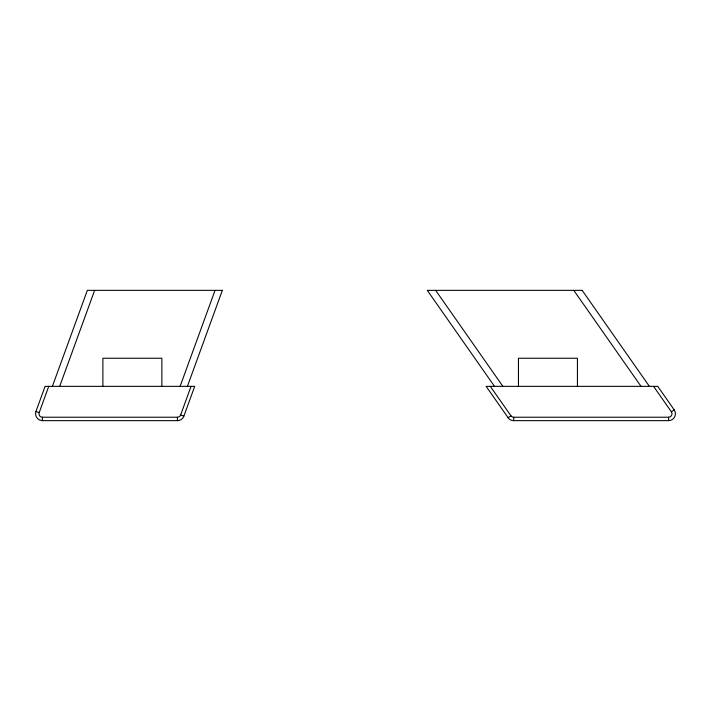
<?xml version="1.0" encoding="UTF-8"?>
<svg xmlns="http://www.w3.org/2000/svg" width="711" height="711" viewBox="0 0 711 711"><rect width="100%" height="100%" fill="white"/><g stroke="black" fill="none" stroke-linecap="round" stroke-linejoin="round"><path stroke-width="1.07" d="M194.698 386.357L183.865 416.139A6.861 6.861 0 0 1 177.421 420.645L42.411 420.645A6.861 6.861 0 0 1 35.959 411.447L45.095 386.357M42.411 420.636L42.411 417.224A3.431 3.431 0 0 1 39.185 412.62L48.739 386.357M52.392 386.357L87.337 290.355M59.688 386.357L94.634 290.355M180.105 386.357L215.051 290.355M187.402 386.357L222.347 290.355M42.411 417.224L177.421 417.224A3.431 3.431 0 0 0 180.638 414.966L191.055 386.357M486.137 386.357L508.098 417.721L510.907 415.757A3.431 3.431 0 0 0 513.715 417.224L668.598 417.224A3.431 3.431 0 0 0 671.406 411.829L674.206 409.865L657.764 386.357M87.506 290.355L222.179 290.355M427.435 290.355L582.007 290.355M45.415 386.357L194.379 386.357M486.413 386.357L657.479 386.357M508.098 417.721A6.861 6.861 0 0 0 513.715 420.645L668.598 420.645A6.861 6.861 0 0 0 674.215 409.856M180.638 414.966L183.847 416.131M35.977 411.447L39.185 412.62M653.578 386.357L671.406 411.829M582.158 290.355L649.392 386.357M573.786 290.355L641.02 386.357M435.656 290.355L502.881 386.357M427.284 290.355L494.509 386.357M490.323 386.357L510.907 415.757M668.598 417.224L668.598 420.636M577.43 386.357L577.43 358.246L518.452 358.246L518.452 386.357M513.715 417.224L513.715 420.636M177.421 417.224L177.421 420.636M161.868 386.357L161.868 358.246L102.891 358.246L102.891 386.357"/></g></svg>
